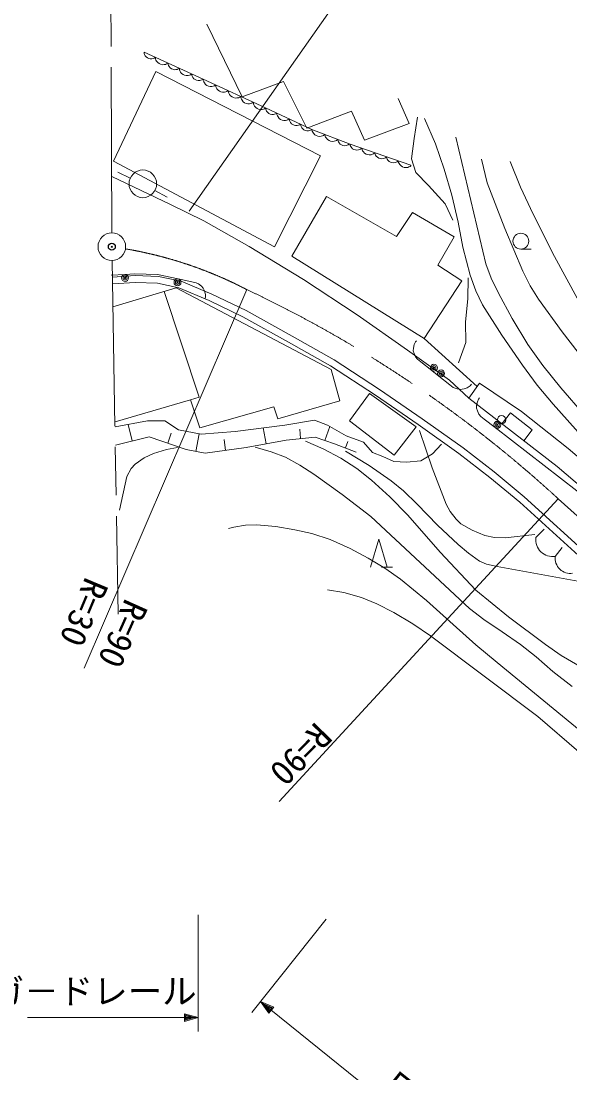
# Model space of a CAD drawing. Units: millimetres, scale not verified. Extents: x 40000 to 680000, y 20000 to 380000.
# Drawn here: x 280942 to 320732, y 243149 to 319334 of the extents above; entities that cross this region are included whole.
import ezdxf
from ezdxf.enums import TextEntityAlignment as Align

# ---------------------------------------------------------------- set-up
doc = ezdxf.new("R2010")
doc.units = ezdxf.units.MM
doc.header["$LTSCALE"] = 1000
doc.header["$PDMODE"] = 32
doc.header["$PDSIZE"] = 500
doc.linetypes.add('CHAIN', pattern=[18.5, 12, -1.5, 3.5, -1.5])
for name, color, linetype, lineweight in [('M-BGD', 7, 'Continuous', 13), ('M-BGD-EXST', 7, 'Continuous', 13), ('M-BMK', 2, 'CHAIN', 13), ('M-BMK-SRVR', 3, 'Continuous', 13), ('M-STR-HTXT', 7, 'Continuous', 13)]:
    doc.layers.add(name, color=color, linetype=linetype, lineweight=lineweight)
doc.layers.add('M-OTRS', color=6, linetype='Continuous')
doc.styles.add('ＭＳ ゴシック', font='')
doc.styles.get('ＭＳ ゴシック').set_extended_font_data('MS Gothic')

msp = doc.modelspace()

# ---------------------------------------------------------------- linework, layer by layer
at = {"layer": 'M-BGD'}
for p, q in [((294414, 319096), (296965, 313837)), ((289857, 317081), (294142, 315134)), ((289857, 317081), (289869, 316976)), ((289869, 316976), (289896, 316904)), ((289896, 316904), (289939, 316825)), ((289939, 316825), (290015, 316731)), ((290015, 316731), (290106, 316670)), ((290106, 316670), (290205, 316625)), ((290205, 316625), (290311, 316597)), ((290311, 316597), (290431, 316602)), ((290431, 316602), (290519, 316621)), ((290519, 316621), (290591, 316648)), ((290591, 316648), (290677, 316708)), ((290677, 316708), (290690, 316592)), ((290690, 316592), (290720, 316512)), ((290720, 316512), (290769, 316424)), ((290769, 316424), (290853, 316320)), ((290853, 316320), (290954, 316252)), ((290954, 316252), (291064, 316202)), ((291064, 316202), (291181, 316171)), ((291181, 316171), (291315, 316176)), ((291315, 316176), (291413, 316198)), ((291413, 316198), (291492, 316228)), ((291492, 316228), (291588, 316294)), ((291588, 316294), (291600, 316190)), ((291600, 316190), (291627, 316118)), ((287641, 309181), (290707, 315681)), ((290707, 315681), (302645, 309568)), ((291627, 316118), (291671, 316039)), ((291671, 316039), (291747, 315945)), ((291747, 315945), (291838, 315884)), ((291838, 315884), (291936, 315839)), ((291936, 315839), (292042, 315811)), ((292042, 315811), (292163, 315815)), ((292163, 315815), (292251, 315835)), ((292251, 315835), (292322, 315862)), ((292322, 315862), (292408, 315922)), ((292408, 315922), (292422, 315806)), ((292422, 315806), (292452, 315726)), ((292452, 315726), (292500, 315638)), ((292500, 315638), (292585, 315533)), ((292585, 315533), (292686, 315465)), ((292686, 315465), (292795, 315416)), ((292795, 315416), (292913, 315384)), ((293047, 315390), (293144, 315411)), ((293144, 315411), (293224, 315441)), ((293224, 315441), (293320, 315508)), ((293320, 315508), (293332, 315403)), ((292913, 315384), (293047, 315390)), ((293332, 315403), (293359, 315332)), ((293359, 315332), (293402, 315252)), ((293402, 315252), (293478, 315158)), ((293478, 315158), (293569, 315097)), ((293569, 315097), (293668, 315052)), ((293668, 315052), (293773, 315024)), ((293773, 315024), (293894, 315029)), ((293894, 315029), (293982, 315049)), ((293982, 315049), (294053, 315076)), ((294053, 315076), (294140, 315136)), ((294142, 315134), (298666, 313051)), ((294142, 315134), (294155, 315018)), ((294155, 315018), (294185, 314938)), ((294185, 314938), (294232, 314850)), ((294232, 314850), (294316, 314745)), ((294316, 314745), (294417, 314676)), ((294417, 314676), (294526, 314626)), ((294876, 314620), (294955, 314650)), ((294955, 314650), (295051, 314716)), ((295051, 314716), (295064, 314599)), ((296965, 313837), (299958, 314964)), ((299958, 314964), (301659, 311583)), ((294526, 314626), (294644, 314594)), ((294644, 314594), (294778, 314599)), ((294778, 314599), (294876, 314620)), ((295064, 314599), (295094, 314519)), ((295094, 314519), (295141, 314431)), ((295141, 314431), (295226, 314326)), ((295226, 314326), (295326, 314258)), ((295326, 314258), (295435, 314207)), ((295435, 314207), (295553, 314176)), ((295553, 314176), (295687, 314180)), ((295687, 314180), (295785, 314201)), ((295785, 314201), (295864, 314231)), ((295864, 314231), (295960, 314297)), ((295960, 314297), (295973, 314181)), ((295973, 314181), (296003, 314101)), ((296003, 314101), (296051, 314013)), ((296051, 314013), (296135, 313908)), ((296135, 313908), (296235, 313839)), ((296235, 313839), (296344, 313789)), ((296344, 313789), (296462, 313757)), ((296462, 313757), (296596, 313761)), ((296596, 313761), (296694, 313783)), ((296694, 313783), (296773, 313812)), ((296773, 313812), (296869, 313878)), ((296869, 313878), (296882, 313762)), ((296882, 313762), (296912, 313682)), ((296912, 313682), (296960, 313594)), ((296960, 313594), (297044, 313489)), ((297044, 313489), (297144, 313420)), ((297144, 313420), (297253, 313370)), ((297253, 313370), (297371, 313338)), ((297371, 313338), (297505, 313343)), ((297505, 313343), (297603, 313364)), ((297603, 313364), (297682, 313394)), ((297682, 313394), (297779, 313460)), ((297779, 313460), (297791, 313343)), ((297791, 313343), (297821, 313264)), ((297821, 313264), (297869, 313175)), ((297869, 313175), (297953, 313070)), ((309073, 311924), (308291, 313734)), ((297953, 313070), (298053, 313002)), ((298053, 313002), (298163, 312952)), ((298163, 312952), (298280, 312920)), ((298280, 312920), (298414, 312924)), ((298414, 312924), (298512, 312945)), ((298512, 312945), (298591, 312975)), ((298591, 312975), (298688, 313041)), ((298666, 313051), (302033, 311481)), ((298666, 313051), (298677, 312947)), ((298677, 312947), (298703, 312875)), ((298703, 312875), (298746, 312795)), ((298746, 312795), (298821, 312700)), ((298821, 312700), (298911, 312638)), ((298911, 312638), (299009, 312592)), ((299009, 312592), (299115, 312563)), ((299115, 312563), (299235, 312566)), ((299235, 312566), (299323, 312585)), ((299323, 312585), (299395, 312611)), ((299395, 312611), (299482, 312671)), ((299482, 312671), (299494, 312554)), ((299494, 312554), (299523, 312474)), ((299523, 312474), (299571, 312386)), ((299571, 312386), (299654, 312280)), ((301659, 311583), (304890, 312812)), ((304890, 312812), (305842, 310695)), ((309685, 312368), (309447, 310832)), ((299654, 312280), (299755, 312211)), ((299755, 312211), (299863, 312160)), ((299863, 312160), (299981, 312128)), ((299981, 312128), (300115, 312132)), ((300115, 312132), (300213, 312152)), ((300213, 312152), (300292, 312182)), ((300292, 312182), (300389, 312247)), ((300389, 312247), (300400, 312143)), ((300400, 312143), (300426, 312071)), ((300426, 312071), (300469, 311991)), ((300469, 311991), (300544, 311896)), ((300544, 311896), (300634, 311834)), ((300634, 311834), (300732, 311788)), ((300732, 311788), (300838, 311759)), ((300838, 311759), (300959, 311762)), ((300959, 311762), (301047, 311781)), ((301047, 311781), (301118, 311807)), ((301118, 311807), (301205, 311867)), ((301205, 311867), (301216, 311762)), ((301216, 311762), (301243, 311690)), ((301243, 311690), (301285, 311610)), ((301285, 311610), (301360, 311515)), ((305842, 310695), (309073, 311924)), ((301360, 311515), (301451, 311453)), ((301451, 311453), (301549, 311407)), ((301549, 311407), (301654, 311378)), ((301654, 311378), (301775, 311382)), ((301775, 311382), (301863, 311400)), ((301863, 311400), (301935, 311427)), ((301935, 311427), (302022, 311486)), ((302033, 311481), (304788, 310422)), ((302033, 311481), (302053, 311365)), ((302053, 311365), (302088, 311287)), ((302088, 311287), (302141, 311202)), ((302141, 311202), (302232, 311103)), ((302232, 311103), (302336, 311041)), ((302336, 311041), (302449, 310998)), ((302449, 310998), (302568, 310974)), ((302568, 310974), (302701, 310987)), ((302701, 310987), (302798, 311015)), ((302798, 311015), (302875, 311049)), ((302875, 311049), (302967, 311122)), ((302967, 311122), (302987, 311006)), ((302987, 311006), (303022, 310928)), ((303022, 310928), (303075, 310843)), ((303075, 310843), (303166, 310744)), ((303166, 310744), (303271, 310682)), ((303271, 310682), (303383, 310639)), ((303383, 310639), (303502, 310615)), ((303502, 310615), (303635, 310628)), ((303635, 310628), (303732, 310656)), ((303732, 310656), (303809, 310690)), ((303809, 310690), (303901, 310763)), ((303901, 310763), (303919, 310659)), ((303919, 310659), (303950, 310589)), ((303950, 310589), (303998, 310512)), ((303998, 310512), (304080, 310423)), ((304080, 310423), (304174, 310367)), ((304174, 310367), (304275, 310329)), ((304275, 310329), (304382, 310307)), ((304382, 310307), (304503, 310319)), ((304503, 310319), (304589, 310343)), ((304589, 310343), (304659, 310375)), ((304659, 310375), (304742, 310440)), ((304788, 310422), (309209, 308885)), ((304788, 310422), (304809, 310319)), ((304809, 310319), (304843, 310250)), ((304843, 310250), (304893, 310175)), ((304893, 310175), (304977, 310088)), ((304977, 310088), (305074, 310036)), ((305558, 310059), (305638, 310126)), ((305638, 310126), (305662, 310012)), ((309447, 310832), (309243, 309363)), ((302645, 309568), (299312, 302978)), ((305074, 310036), (305176, 310000)), ((305176, 310000), (305284, 309982)), ((305284, 309982), (305403, 309998)), ((305403, 309998), (305489, 310025)), ((305489, 310025), (305558, 310059)), ((305662, 310012), (305699, 309935)), ((305699, 309935), (305755, 309852)), ((305755, 309852), (305849, 309755)), ((305849, 309755), (305956, 309697)), ((305956, 309697), (306069, 309658)), ((306069, 309658), (306189, 309637)), ((306189, 309637), (306322, 309655)), ((306322, 309655), (306418, 309685)), ((306418, 309685), (306494, 309723)), ((306494, 309723), (306583, 309798)), ((306583, 309798), (306605, 309695)), ((306605, 309695), (306638, 309626)), ((306638, 309626), (306689, 309551)), ((306689, 309551), (306773, 309464)), ((306773, 309464), (306869, 309412)), ((306869, 309412), (306971, 309376)), ((306971, 309376), (307079, 309358)), ((307079, 309358), (307199, 309373)), ((307199, 309373), (307285, 309401)), ((307285, 309401), (307353, 309435)), ((307353, 309435), (307434, 309502)), ((307434, 309502), (307455, 309399)), ((307455, 309399), (307489, 309330)), ((307489, 309330), (307539, 309255)), ((309243, 309363), (309549, 308373)), ((299312, 302978), (287641, 309181)), ((307539, 309255), (307624, 309168)), ((307624, 309168), (307720, 309116)), ((307720, 309116), (307822, 309080)), ((307822, 309080), (307930, 309062)), ((307930, 309062), (308050, 309078)), ((308050, 309078), (308135, 309105)), ((308135, 309105), (308204, 309139)), ((308204, 309139), (308284, 309207)), ((308284, 309207), (308308, 309092)), ((308308, 309092), (308346, 309015)), ((308346, 309015), (308402, 308932)), ((308402, 308932), (308495, 308836)), ((308495, 308836), (308602, 308777)), ((308602, 308777), (308716, 308738)), ((308716, 308738), (308836, 308717)), ((308836, 308717), (308969, 308735)), ((308969, 308735), (309064, 308766)), ((309064, 308766), (309140, 308803)), ((309140, 308803), (309230, 308878)), ((287514, 308067), (291787, 306043)), ((288863, 307965), (287955, 308386)), ((309549, 308373), (310467, 307417)), ((290651, 307066), (291530, 306588)), ((310467, 307417), (311692, 306085)), ((300574, 302301), (303087, 306631)), ((303087, 306631), (308155, 303729)), ((291787, 306043), (294192, 304868)), ((311692, 306085), (312236, 304924)), ((294192, 304868), (297475, 303008)), ((308155, 303729), (309311, 305470)), ((309311, 305470), (312338, 303695)), ((312338, 303695), (311148, 301646)), ((297475, 303008), (301408, 300626)), ((317172, 302816), (317922, 302816)), ((310161, 296353), (300574, 302301)), ((287472, 300923), (288470, 300981)), ((288470, 300981), (289190, 301024)), ((289190, 301024), (290827, 300981)), ((290827, 300981), (292336, 300656)), ((311148, 301646), (312882, 300519)), ((287564, 300794), (289211, 300908)), ((287598, 300293), (289219, 300405)), ((289211, 300908), (290898, 300840)), ((289219, 300405), (290836, 300340)), ((290836, 300340), (292390, 300015)), ((290898, 300840), (292539, 300496)), ((292336, 300656), (293314, 300445)), ((292539, 300496), (294773, 299558)), ((293314, 300445), (293627, 300377)), ((293627, 300377), (293814, 300296)), ((293814, 300296), (294024, 300127)), ((301408, 300626), (305309, 298047)), ((312882, 300519), (310161, 296353)), ((313358, 300724), (313324, 299221)), ((287603, 298637), (292197, 300016)), ((291321, 299753), (293861, 292098)), ((292197, 300016), (303434, 294089)), ((292390, 300015), (294568, 299100)), ((294024, 300127), (294155, 299976)), ((294155, 299976), (294238, 299793)), ((294238, 299793), (294305, 299532)), ((294305, 299532), (294302, 299327)), ((294773, 299558), (297257, 298368)), ((294302, 299327), (294277, 299210)), ((294568, 299100), (297028, 297922)), ((313324, 299221), (313154, 297548)), ((297028, 297922), (300340, 296076)), ((297257, 298368), (300585, 296514)), ((305309, 298047), (308949, 295502)), ((313154, 297548), (313188, 296045)), ((300585, 296514), (303639, 294798)), ((300340, 296076), (303380, 294368)), ((309377, 295442), (309382, 295643)), ((309382, 295643), (309436, 295907)), ((309436, 295907), (309528, 296090)), ((309528, 296090), (309602, 296185)), ((310161, 296353), (314004, 292870)), ((313188, 296045), (312644, 294577)), ((308949, 295502), (312005, 293315)), ((309429, 295248), (309377, 295442)), ((309543, 295005), (309429, 295248)), ((309676, 294849), (309543, 295005)), ((309928, 294651), (309676, 294849)), ((303380, 294368), (306638, 292233)), ((303434, 294089), (304049, 291823)), ((303639, 294798), (306921, 292647)), ((310714, 294030), (309928, 294651)), ((311238, 293617), (310714, 294030)), ((312024, 292997), (311238, 293617)), ((312005, 293315), (313390, 292023)), ((306921, 292647), (310016, 290519)), ((312276, 292798), (312024, 292997)), ((312545, 292688), (312276, 292798)), ((312777, 292658), (312545, 292688)), ((313058, 292692), (312777, 292658)), ((313276, 292776), (313058, 292692)), ((313487, 292915), (313276, 292776)), ((313390, 292023), (314170, 293100)), ((313586, 293042), (313487, 292915)), ((314170, 293100), (317225, 291044)), ((293223, 291892), (287755, 290313)), ((293861, 292098), (293223, 291892)), ((293907, 289878), (293223, 291892)), ((304049, 291823), (299559, 290519)), ((304756, 290381), (306203, 292365)), ((306203, 292365), (309588, 289947)), ((306638, 292233), (309727, 290109)), ((319793, 287062), (313390, 292023)), ((314020, 291759), (314110, 291942)), ((314110, 291942), (314184, 292037)), ((299263, 291388), (293907, 289878)), ((299559, 290519), (299263, 291388)), ((313965, 291293), (313968, 291494)), ((314018, 291100), (313965, 291293)), ((313968, 291494), (314020, 291759)), ((314134, 290857), (314018, 291100)), ((317225, 291044), (320606, 288367)), ((287761, 289949), (290113, 290367)), ((290113, 290367), (291367, 290367)), ((291367, 290367), (292353, 289737)), ((300059, 290067), (302210, 290427)), ((302210, 290427), (303165, 290067)), ((307992, 287887), (304756, 290381)), ((310016, 290519), (312979, 288413)), ((314268, 290702), (314134, 290857)), ((314521, 290506), (314268, 290702)), ((315312, 289891), (314521, 290506)), ((316410, 290951), (315799, 290156)), ((317994, 289724), (316410, 290951)), ((289009, 288927), (288719, 290119)), ((292353, 289737), (293996, 289407)), ((293996, 289407), (296475, 289617)), ((296475, 289617), (300059, 290067)), ((298700, 288717), (298487, 289869)), ((301209, 289092), (301141, 289781)), ((302971, 288957), (303318, 289978)), ((303165, 290067), (304509, 289287)), ((309588, 289947), (307992, 287887)), ((309727, 290109), (312682, 288009)), ((322796, 284077), (315312, 289891)), ((317383, 288929), (317994, 289724)), ((290232, 289227), (287786, 288628)), ((292920, 288297), (290232, 289227)), ((291576, 288762), (291825, 289486)), ((293607, 288162), (293855, 289435)), ((295773, 288237), (295663, 289020)), ((300149, 288987), (297251, 288447)), ((302269, 289197), (300149, 288987)), ((303673, 288717), (302269, 289197)), ((304450, 288417), (304630, 288887)), ((304509, 289287), (305764, 288837)), ((305764, 288837), (306416, 288086)), ((294294, 288027), (292920, 288297)), ((297251, 288447), (294294, 288027)), ((305226, 288117), (303673, 288717)), ((306416, 288086), (307163, 287804)), ((309916, 287476), (310757, 287992)), ((310757, 287992), (311410, 288695)), ((312682, 288009), (314917, 286286)), ((312979, 288413), (315235, 286674)), ((320606, 288367), (324019, 285430)), ((307163, 287804), (307956, 287430)), ((307956, 287430), (308890, 287383)), ((308890, 287383), (309916, 287476)), ((315235, 286674), (317423, 284866)), ((328764, 279490), (319793, 287062)), ((314917, 286286), (317096, 284486)), ((317096, 284486), (327211, 275266)), ((317423, 284866), (327548, 275637)), ((318265, 281920), (318871, 282529)), ((306277, 279791), (306877, 281799)), ((306877, 281799), (307477, 279791)), ((319665, 280561), (320178, 281217)), ((307077, 279791), (307877, 279791))]:
    msp.add_line(p, q, dxfattribs=at)
for points in [[(310197, 312287), (310974, 310436), (311620, 308616), (312171, 306713), (312622, 304756), (312974, 302961), (313487, 300934), (313904, 299803), (314396, 298788), (315792, 296579), (317283, 294409), (318346, 292973), (319505, 291591), (321736, 289111)], [(312469, 310928), (314633, 301741), (315021, 300710), (315545, 299623), (316540, 297796), (317686, 295912), (318774, 294398), (320079, 292766), (321793, 290788), (323844, 288588), (326496, 285966), (329334, 283309), (331397, 281407), (333613, 279505), (337581, 276148)], [(321899, 294580), (320155, 296817), (318444, 299179), (317841, 300146), (317307, 301222), (316000, 304314), (314725, 307606), (314326, 309331)], [(316388, 309156), (317152, 307299), (318074, 305349), (319611, 302285), (321250, 299265)], [(309823, 289679), (310732, 286986), (311750, 284346), (312045, 283822), (312491, 283265), (312810, 282931)], [(301557, 288915), (302842, 288356), (304117, 287686), (305292, 286918), (306355, 286088), (307686, 284869), (308969, 283544), (311325, 280862), (313900, 278107), (316287, 276195), (318956, 274192), (320105, 273388), (321296, 272681), (322708, 271921), (323914, 271163), (327154, 268436), (330583, 265415), (332468, 263812), (334517, 262211), (337925, 259685)], [(292275, 288447), (291486, 288305), (290540, 288020), (289860, 287704), (289207, 287240), (288927, 286926), (288602, 286342), (288075, 283901)], [(297922, 288461), (299081, 288134), (300107, 287740), (301160, 287170), (302169, 286505), (304227, 285045), (306289, 283457), (313441, 276792), (314477, 275984), (315807, 275089), (317136, 274190), (318279, 273281), (319485, 272223), (320897, 271134)], [(304456, 288179), (306171, 287147), (307779, 286043), (308656, 285321), (309660, 284341), (311133, 282823), (312636, 281432), (313365, 280795), (314185, 280216), (314676, 280008), (315460, 279838), (321304, 278761)], [(322885, 266773), (315459, 272871), (313898, 274155), (312268, 275638), (310342, 277355), (308450, 278911), (307310, 279716), (306106, 280434), (304798, 281138), (303350, 281793), (302015, 282211), (300783, 282495), (299403, 282727), (298008, 282857), (297210, 282831), (296357, 282680), (295976, 282589)], [(312810, 282931), (313641, 282462), (314564, 282073), (315267, 281933), (316044, 281901), (318177, 282135)], [(303149, 278138), (304336, 277937), (305629, 277593), (306738, 277131), (307974, 276494), (309353, 275679), (310616, 274814), (318399, 268973), (321364, 266397), (324429, 263873), (332161, 257913), (334699, 256229), (337551, 254466), (340357, 252854), (343505, 251173), (345655, 250102), (347914, 249091), (349410, 248522), (350917, 248058), (353332, 247393), (355847, 246826), (358495, 246433)]]:
    msp.add_lwpolyline(points, dxfattribs=at)
for centre, major_axis in [((289771, 307545), (0, 1004)), ((317172, 303388), (0, 572)), ((288485, 300731), (0, 251)), ((288485, 300731), (0, 151)), ((288485, 300731), (0, 50.2)), ((292284, 300410), (0, 251)), ((292284, 300410), (0, 151)), ((292284, 300410), (0, 50.2)), ((310869, 294228), (0, 251)), ((310869, 294228), (0, 151)), ((310869, 294228), (0, 50.2)), ((311392, 293815), (0, 251)), ((311392, 293815), (0, 151)), ((311392, 293815), (0, 50.2)), ((315465, 290090), (0, 251)), ((315772, 290455), (0, 301)), ((315465, 290090), (0, 151)), ((315465, 290090), (0, 50.2))]:
    msp.add_ellipse(centre, major_axis=major_axis, ratio=0.995969, dxfattribs=at)
for centre, major_axis, start_param, end_param in [((319472, 281767), (0, 1222), 1.445847, 3.300437), ((320750, 280426), (0, 1098), 1.447765, 3.302355)]:
    msp.add_ellipse(centre, major_axis=major_axis, ratio=0.995969, start_param=start_param, end_param=end_param, dxfattribs=at)
at = {"layer": 'M-BGD-EXST'}
msp.add_line((307344, 325807), (293133, 305575), dxfattribs=at)
at = {"layer": 'M-BMK'}
for p, q in [((287520, 303991), (287421, 329757)), ((287541, 301983), (287985, 276372)), ((319878, 284734), (337559, 268779))]:
    msp.add_line(p, q, dxfattribs=at)
for centre, major_axis, start_param, end_param in [((283508, 273133), (0, 30125), 5.805497, 6.115624), ((259141, 218034), (0, 90376), 5.542538, 5.845375)]:
    msp.add_ellipse(centre, major_axis=major_axis, ratio=0.995969, start_param=start_param, end_param=end_param, dxfattribs=at)
at = {"layer": 'M-BMK-SRVR'}
for major_axis in [(0, 1004), (0, 40.2)]:
    msp.add_ellipse((287524, 302987), major_axis=major_axis, ratio=0.995969, dxfattribs=at)
at = {"layer": 'M-OTRS'}
msp.add_point((287524, 302987), dxfattribs=at)
at = {"layer": 'M-STR-HTXT'}
for p, q in [((297302, 299886), (285528, 272464)), ((319878, 284734), (299650, 262815)), ((293792, 246157), (293792, 254600)), ((303066, 254290), (297674, 247536)), ((298300, 248319), (321971, 229269)), ((298300, 248319), (299255, 247911)), ((298905, 247472), (298300, 248319)), ((298518, 248144), (299174, 247873)), ((298924, 247560), (298518, 248144)), ((298643, 248043), (299093, 247836)), ((298943, 247648), (298643, 248043)), ((298831, 247892), (299012, 247798)), ((298962, 247735), (298831, 247892)), ((299255, 247911), (298905, 247472)), ((299174, 247873), (298924, 247560)), ((299093, 247836), (298943, 247648)), ((299012, 247798), (298962, 247735)), ((281414, 247162), (293792, 247162)), ((292792, 246880), (292792, 247443)), ((292792, 247443), (293792, 247162)), ((293792, 247162), (292792, 246880)), ((292832, 246961), (292832, 247362)), ((292832, 247362), (293512, 247162)), ((293512, 247162), (292832, 246961)), ((292872, 247041), (292872, 247282)), ((292872, 247282), (293352, 247162)), ((293352, 247162), (292872, 247041)), ((292912, 247121), (292912, 247202)), ((292912, 247202), (293112, 247162)), ((293112, 247162), (292912, 247121))]:
    msp.add_line(p, q, dxfattribs=at)

# ---------------------------------------------------------------- texts
at = {"layer": 'M-STR-HTXT', "style": 'ＭＳ ゴシック'}
for s, rotation, p in [('R=30', 247.283, (285119, 279365)), ('R=90', 245.886, (288010, 277823)), ('R=90', 225.616, (301923, 269024)), ('ロックネット', 321.487, (306712, 241734))]:
    msp.add_text(s, height=1833, rotation=rotation, dxfattribs=at).set_placement(p, align=Align.BOTTOM_LEFT)
msp.add_text('ガ－ドレール', height=1833, dxfattribs=at).set_placement((278671, 247604), align=Align.BOTTOM_LEFT)

doc.saveas('drawing.dxf')
